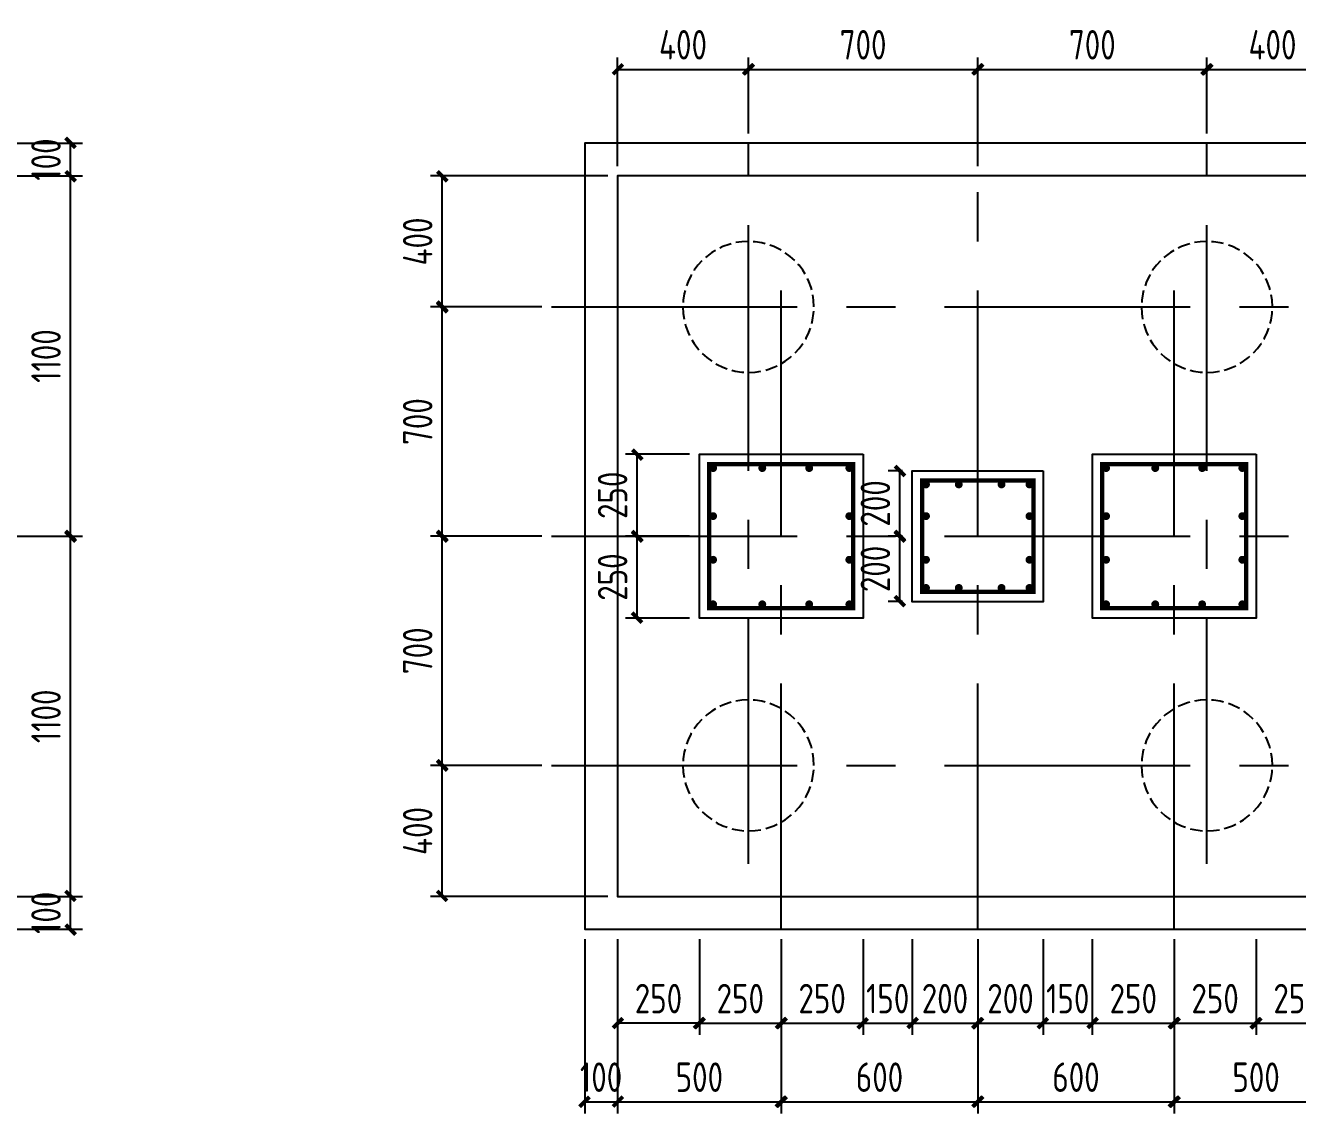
# Model space of a CAD drawing. Header units: millimetres. Extents: x 865490 to 879904, y 39442 to 44891.
# Drawn here: x 868448.4 to 868577.8, y 39617.9 to 39728.6 of the extents above; entities that cross this region are included whole.
import ezdxf

# ---------------------------------------------------------------- set-up
doc = ezdxf.new("R2010")
doc.units = ezdxf.units.MM
doc.header["$LTSCALE"] = 1000
doc.header["$MEASUREMENT"] = 0
for name, pattern in [('CENTER', [2, 1.25, -0.25, 0.25, -0.25]), ('DASH', [0.35, 0.25, -0.1]), ('DOTE', [2.42, 2, -0.2, 0.02, -0.2])]:
    doc.linetypes.add(name, pattern=pattern)
for name, color, linetype in [('1505', 2, 'Continuous'), ('1507', 6, 'Continuous'), ('1525', 1, 'Continuous'), ('DIM', 7, 'Continuous'), ('DOTE', 1, 'DOTE')]:
    doc.layers.add(name, color=color, linetype=linetype)
doc.styles.add('GBHZ', font='gbenor.shx', dxfattribs={"width": 0.9, "bigfont": 'gbcbig.shx'})
doc.dimstyles.new('Y30', dxfattribs={"dimscale": 0, "dimtxt": 3, "dimasz": 0.01, "dimexe": 1.2, "dimexo": 1, "dimgap": 1, "dimtad": 1, "dimdec": 0, "dimlfac": 30, "dimzin": 0, "dimdsep": 46, "dimtxsty": 'GBHZ', "dimblk1": 'DX', "dimblk2": 'DX', "dimsah": 1, "dimcen": 0.09, "dimdle": 1, "dimadec": 0, "dimazin": 0, "dimtfac": 1, "dimtdec": 0, "dimtix": 1, "dimtmove": 2, "dimatfit": 3, "dimldrblk": 'DX', "dimfxl": 0, "dimtolj": 1, "dimtzin": 0, "dimarcsym": 0})

# ---------------------------------------------------------------- blocks, each defined once
blk = doc.blocks.new('DX')
at = {"color": 0, "linetype": 'ByBlock', "const_width": 40}
blk.add_lwpolyline([(-54, -51), (46, 49)], dxfattribs=at)
blk = doc.blocks.new('*D2470')
at = {"layer": 'Defpoints', "color": 0, "transparency": 16777216}
for p in [(868436.21, 39639.96), (868452.95, 39639.96), (868436.21, 39636.62)]:
    blk.add_point(p, dxfattribs=at)
at = {"layer": 'dim', "color": 0, "lineweight": -2, "transparency": 16777216}
for p, q in [((868437.21, 39639.96), (868454.15, 39639.96)), ((868452.95, 39639.97), (868452.95, 39639.98)), ((868452.95, 39636.62), (868452.95, 39639.96)), ((868437.21, 39636.62), (868454.15, 39636.62)), ((868452.95, 39636.61), (868452.95, 39636.6))]:
    blk.add_line(p, q, dxfattribs=at)
at = {"layer": 'dim', "color": 0, "lineweight": -2, "transparency": 16777216, "xscale": 0.01, "yscale": 0.01, "zscale": 0.01}
for p, rotation in [((868452.95, 39639.96), 270), ((868452.95, 39636.62), 90)]:
    blk.add_blockref('DX', p, dxfattribs=dict(at, rotation=rotation))
at = {"layer": 'dim', "color": 0, "transparency": 16777216, "insert": (868450.45, 39638.29), "char_height": 3, "attachment_point": 5, "rotation": 90, "style": 'GBHZ'}
blk.add_mtext('\\A1;100', dxfattribs=at)
blk = doc.blocks.new('*D2471')
at = {"layer": 'Defpoints', "color": 0, "transparency": 16777216}
for p in [(868436.21, 39676.62), (868452.95, 39676.62), (868436.21, 39639.96)]:
    blk.add_point(p, dxfattribs=at)
at = {"layer": 'dim', "color": 0, "lineweight": -2, "transparency": 16777216}
for p, q in [((868437.21, 39676.62), (868454.15, 39676.62)), ((868452.95, 39639.97), (868452.95, 39676.61)), ((868437.21, 39639.96), (868454.15, 39639.96))]:
    blk.add_line(p, q, dxfattribs=at)
at = {"layer": 'dim', "color": 0, "lineweight": -2, "transparency": 16777216, "xscale": 0.01, "yscale": 0.01, "zscale": 0.01}
for p, rotation in [((868452.95, 39676.62), 90), ((868452.95, 39639.96), 270)]:
    blk.add_blockref('DX', p, dxfattribs=dict(at, rotation=rotation))
at = {"layer": 'dim', "color": 0, "transparency": 16777216, "insert": (868450.45, 39658.29), "char_height": 3, "attachment_point": 5, "rotation": 90, "style": 'GBHZ'}
blk.add_mtext('\\A1;1100', dxfattribs=at)
blk = doc.blocks.new('*D2472')
at = {"layer": 'Defpoints', "color": 0, "transparency": 16777216}
for p in [(868436.21, 39713.29), (868452.95, 39713.29), (868436.21, 39676.62)]:
    blk.add_point(p, dxfattribs=at)
at = {"layer": 'dim', "color": 0, "lineweight": -2, "transparency": 16777216}
for p, q in [((868437.21, 39713.29), (868454.15, 39713.29)), ((868452.95, 39676.63), (868452.95, 39713.28)), ((868437.21, 39676.62), (868454.15, 39676.62))]:
    blk.add_line(p, q, dxfattribs=at)
at = {"layer": 'dim', "color": 0, "lineweight": -2, "transparency": 16777216, "xscale": 0.01, "yscale": 0.01, "zscale": 0.01}
for p, rotation in [((868452.95, 39713.29), 90), ((868452.95, 39676.62), 270)]:
    blk.add_blockref('DX', p, dxfattribs=dict(at, rotation=rotation))
at = {"layer": 'dim', "color": 0, "transparency": 16777216, "insert": (868450.45, 39694.96), "char_height": 3, "attachment_point": 5, "rotation": 90, "style": 'GBHZ'}
blk.add_mtext('\\A1;1100', dxfattribs=at)
blk = doc.blocks.new('*D2473')
at = {"layer": 'Defpoints', "color": 0, "transparency": 16777216}
for p in [(868436.21, 39716.62), (868452.95, 39716.62), (868436.21, 39713.29)]:
    blk.add_point(p, dxfattribs=at)
at = {"layer": 'dim', "color": 0, "lineweight": -2, "transparency": 16777216}
for p, q in [((868437.21, 39716.62), (868454.15, 39716.62)), ((868452.95, 39716.63), (868452.95, 39716.64)), ((868452.95, 39713.29), (868452.95, 39716.62)), ((868437.21, 39713.29), (868454.15, 39713.29)), ((868452.95, 39713.28), (868452.95, 39713.27))]:
    blk.add_line(p, q, dxfattribs=at)
at = {"layer": 'dim', "color": 0, "lineweight": -2, "transparency": 16777216, "xscale": 0.01, "yscale": 0.01, "zscale": 0.01}
for p, rotation in [((868452.95, 39716.62), 270), ((868452.95, 39713.29), 90)]:
    blk.add_blockref('DX', p, dxfattribs=dict(at, rotation=rotation))
at = {"layer": 'dim', "color": 0, "transparency": 16777216, "insert": (868450.45, 39714.96), "char_height": 3, "attachment_point": 5, "rotation": 90, "style": 'GBHZ'}
blk.add_mtext('\\A1;100', dxfattribs=at)
blk = doc.blocks.new('*D2506')
at = {"layer": 'Defpoints', "color": 0, "transparency": 16777216}
for p in [(868505.29, 39636.62), (868508.62, 39636.62), (868508.62, 39619.06)]:
    blk.add_point(p, dxfattribs=at)
at = {"layer": 'dim', "color": 0, "lineweight": -2, "transparency": 16777216}
for p, q in [((868505.29, 39635.62), (868505.29, 39617.86)), ((868508.62, 39635.62), (868508.62, 39617.86)), ((868505.28, 39619.06), (868505.27, 39619.06)), ((868505.29, 39619.06), (868508.62, 39619.06)), ((868508.63, 39619.06), (868508.64, 39619.06))]:
    blk.add_line(p, q, dxfattribs=at)
at = {"layer": 'dim', "color": 0, "lineweight": -2, "transparency": 16777216, "xscale": 0.01, "yscale": 0.01, "zscale": 0.01}
blk.add_blockref('DX', (868505.29, 39619.06), dxfattribs=at)
at = {"layer": 'dim', "color": 0, "lineweight": -2, "transparency": 16777216, "xscale": 0.01, "yscale": 0.01, "zscale": 0.01, "rotation": 180}
blk.add_blockref('DX', (868508.62, 39619.06), dxfattribs=at)
at = {"layer": 'dim', "color": 0, "transparency": 16777216, "insert": (868506.95, 39621.56), "char_height": 3, "attachment_point": 5, "style": 'GBHZ'}
blk.add_mtext('\\A1;100', dxfattribs=at)
blk = doc.blocks.new('*D2507')
at = {"layer": 'Defpoints', "color": 0, "transparency": 16777216}
for p in [(868508.62, 39636.62), (868525.29, 39636.62), (868525.29, 39619.06)]:
    blk.add_point(p, dxfattribs=at)
at = {"layer": 'dim', "color": 0, "lineweight": -2, "transparency": 16777216}
for p, q in [((868508.62, 39635.62), (868508.62, 39617.86)), ((868525.29, 39635.62), (868525.29, 39617.86)), ((868508.63, 39619.06), (868525.28, 39619.06))]:
    blk.add_line(p, q, dxfattribs=at)
at = {"layer": 'dim', "color": 0, "lineweight": -2, "transparency": 16777216, "xscale": 0.01, "yscale": 0.01, "zscale": 0.01, "rotation": 180}
blk.add_blockref('DX', (868508.62, 39619.06), dxfattribs=at)
at = {"layer": 'dim', "color": 0, "lineweight": -2, "transparency": 16777216, "xscale": 0.01, "yscale": 0.01, "zscale": 0.01}
blk.add_blockref('DX', (868525.29, 39619.06), dxfattribs=at)
at = {"layer": 'dim', "color": 0, "transparency": 16777216, "insert": (868516.95, 39621.56), "char_height": 3, "attachment_point": 5, "style": 'GBHZ'}
blk.add_mtext('\\A1;500', dxfattribs=at)
blk = doc.blocks.new('*D2508')
at = {"layer": 'Defpoints', "color": 0, "transparency": 16777216}
for p in [(868525.29, 39636.62), (868545.29, 39636.62), (868545.29, 39619.06)]:
    blk.add_point(p, dxfattribs=at)
at = {"layer": 'dim', "color": 0, "lineweight": -2, "transparency": 16777216}
for p, q in [((868525.29, 39635.62), (868525.29, 39617.86)), ((868545.29, 39635.62), (868545.29, 39617.86)), ((868525.3, 39619.06), (868545.28, 39619.06))]:
    blk.add_line(p, q, dxfattribs=at)
at = {"layer": 'dim', "color": 0, "lineweight": -2, "transparency": 16777216, "xscale": 0.01, "yscale": 0.01, "zscale": 0.01, "rotation": 180}
blk.add_blockref('DX', (868525.29, 39619.06), dxfattribs=at)
at = {"layer": 'dim', "color": 0, "lineweight": -2, "transparency": 16777216, "xscale": 0.01, "yscale": 0.01, "zscale": 0.01}
blk.add_blockref('DX', (868545.29, 39619.06), dxfattribs=at)
at = {"layer": 'dim', "color": 0, "transparency": 16777216, "insert": (868535.29, 39621.56), "char_height": 3, "attachment_point": 5, "style": 'GBHZ'}
blk.add_mtext('\\A1;600', dxfattribs=at)
blk = doc.blocks.new('*D2509')
at = {"layer": 'Defpoints', "color": 0, "transparency": 16777216}
for p in [(868545.29, 39636.62), (868565.29, 39636.62), (868565.29, 39619.06)]:
    blk.add_point(p, dxfattribs=at)
at = {"layer": 'dim', "color": 0, "lineweight": -2, "transparency": 16777216}
for p, q in [((868545.29, 39635.62), (868545.29, 39617.86)), ((868565.29, 39635.62), (868565.29, 39617.86)), ((868545.3, 39619.06), (868565.28, 39619.06))]:
    blk.add_line(p, q, dxfattribs=at)
at = {"layer": 'dim', "color": 0, "lineweight": -2, "transparency": 16777216, "xscale": 0.01, "yscale": 0.01, "zscale": 0.01, "rotation": 180}
blk.add_blockref('DX', (868545.29, 39619.06), dxfattribs=at)
at = {"layer": 'dim', "color": 0, "lineweight": -2, "transparency": 16777216, "xscale": 0.01, "yscale": 0.01, "zscale": 0.01}
blk.add_blockref('DX', (868565.29, 39619.06), dxfattribs=at)
at = {"layer": 'dim', "color": 0, "transparency": 16777216, "insert": (868555.29, 39621.56), "char_height": 3, "attachment_point": 5, "style": 'GBHZ'}
blk.add_mtext('\\A1;600', dxfattribs=at)
blk = doc.blocks.new('*D2510')
at = {"layer": 'Defpoints', "color": 0, "transparency": 16777216}
for p in [(868565.29, 39636.62), (868581.95, 39636.62), (868581.95, 39619.06)]:
    blk.add_point(p, dxfattribs=at)
at = {"layer": 'dim', "color": 0, "lineweight": -2, "transparency": 16777216}
for p, q in [((868565.29, 39635.62), (868565.29, 39617.86)), ((868581.95, 39635.62), (868581.95, 39617.86)), ((868565.3, 39619.06), (868581.94, 39619.06))]:
    blk.add_line(p, q, dxfattribs=at)
at = {"layer": 'dim', "color": 0, "lineweight": -2, "transparency": 16777216, "xscale": 0.01, "yscale": 0.01, "zscale": 0.01, "rotation": 180}
blk.add_blockref('DX', (868565.29, 39619.06), dxfattribs=at)
at = {"layer": 'dim', "color": 0, "lineweight": -2, "transparency": 16777216, "xscale": 0.01, "yscale": 0.01, "zscale": 0.01}
blk.add_blockref('DX', (868581.95, 39619.06), dxfattribs=at)
at = {"layer": 'dim', "color": 0, "transparency": 16777216, "insert": (868573.62, 39621.56), "char_height": 3, "attachment_point": 5, "style": 'GBHZ'}
blk.add_mtext('\\A1;500', dxfattribs=at)
blk = doc.blocks.new('*D2512')
at = {"layer": 'Defpoints', "color": 0, "transparency": 16777216}
for p in [(868516.95, 39636.62), (868525.29, 39636.62), (868525.29, 39627.06)]:
    blk.add_point(p, dxfattribs=at)
at = {"layer": 'dim', "color": 0, "lineweight": -2, "transparency": 16777216}
for p, q in [((868516.95, 39635.62), (868516.95, 39625.86)), ((868525.29, 39635.62), (868525.29, 39625.86)), ((868516.96, 39627.06), (868525.28, 39627.06))]:
    blk.add_line(p, q, dxfattribs=at)
at = {"layer": 'dim', "color": 0, "lineweight": -2, "transparency": 16777216, "xscale": 0.01, "yscale": 0.01, "zscale": 0.01, "rotation": 180}
blk.add_blockref('DX', (868516.95, 39627.06), dxfattribs=at)
at = {"layer": 'dim', "color": 0, "lineweight": -2, "transparency": 16777216, "xscale": 0.01, "yscale": 0.01, "zscale": 0.01}
blk.add_blockref('DX', (868525.29, 39627.06), dxfattribs=at)
at = {"layer": 'dim', "color": 0, "transparency": 16777216, "insert": (868521.12, 39629.56), "char_height": 3, "attachment_point": 5, "style": 'GBHZ'}
blk.add_mtext('\\A1;250', dxfattribs=at)
blk = doc.blocks.new('*D2513')
at = {"layer": 'Defpoints', "color": 0, "transparency": 16777216}
for p in [(868525.29, 39636.62), (868533.62, 39636.62), (868533.62, 39627.06)]:
    blk.add_point(p, dxfattribs=at)
at = {"layer": 'dim', "color": 0, "lineweight": -2, "transparency": 16777216}
for p, q in [((868525.29, 39635.62), (868525.29, 39625.86)), ((868533.62, 39635.62), (868533.62, 39625.86)), ((868525.3, 39627.06), (868533.61, 39627.06))]:
    blk.add_line(p, q, dxfattribs=at)
at = {"layer": 'dim', "color": 0, "lineweight": -2, "transparency": 16777216, "xscale": 0.01, "yscale": 0.01, "zscale": 0.01, "rotation": 180}
blk.add_blockref('DX', (868525.29, 39627.06), dxfattribs=at)
at = {"layer": 'dim', "color": 0, "lineweight": -2, "transparency": 16777216, "xscale": 0.01, "yscale": 0.01, "zscale": 0.01}
blk.add_blockref('DX', (868533.62, 39627.06), dxfattribs=at)
at = {"layer": 'dim', "color": 0, "transparency": 16777216, "insert": (868529.45, 39629.56), "char_height": 3, "attachment_point": 5, "style": 'GBHZ'}
blk.add_mtext('\\A1;250', dxfattribs=at)
blk = doc.blocks.new('*D2514')
at = {"layer": 'Defpoints', "color": 0, "transparency": 16777216}
for p in [(868533.62, 39636.62), (868538.62, 39636.62), (868538.62, 39627.06)]:
    blk.add_point(p, dxfattribs=at)
at = {"layer": 'dim', "color": 0, "lineweight": -2, "transparency": 16777216}
for p, q in [((868533.62, 39635.62), (868533.62, 39625.86)), ((868538.62, 39635.62), (868538.62, 39625.86)), ((868533.61, 39627.06), (868533.6, 39627.06)), ((868533.62, 39627.06), (868538.62, 39627.06)), ((868538.63, 39627.06), (868538.64, 39627.06))]:
    blk.add_line(p, q, dxfattribs=at)
at = {"layer": 'dim', "color": 0, "lineweight": -2, "transparency": 16777216, "xscale": 0.01, "yscale": 0.01, "zscale": 0.01}
blk.add_blockref('DX', (868533.62, 39627.06), dxfattribs=at)
at = {"layer": 'dim', "color": 0, "lineweight": -2, "transparency": 16777216, "xscale": 0.01, "yscale": 0.01, "zscale": 0.01, "rotation": 180}
blk.add_blockref('DX', (868538.62, 39627.06), dxfattribs=at)
at = {"layer": 'dim', "color": 0, "transparency": 16777216, "insert": (868536.12, 39629.56), "char_height": 3, "attachment_point": 5, "style": 'GBHZ'}
blk.add_mtext('\\A1;150', dxfattribs=at)
blk = doc.blocks.new('*D2515')
at = {"layer": 'Defpoints', "color": 0, "transparency": 16777216}
for p in [(868538.62, 39636.62), (868545.29, 39636.62), (868545.29, 39627.06)]:
    blk.add_point(p, dxfattribs=at)
at = {"layer": 'dim', "color": 0, "lineweight": -2, "transparency": 16777216}
for p, q in [((868538.62, 39635.62), (868538.62, 39625.86)), ((868545.29, 39635.62), (868545.29, 39625.86)), ((868538.63, 39627.06), (868545.28, 39627.06))]:
    blk.add_line(p, q, dxfattribs=at)
at = {"layer": 'dim', "color": 0, "lineweight": -2, "transparency": 16777216, "xscale": 0.01, "yscale": 0.01, "zscale": 0.01, "rotation": 180}
blk.add_blockref('DX', (868538.62, 39627.06), dxfattribs=at)
at = {"layer": 'dim', "color": 0, "lineweight": -2, "transparency": 16777216, "xscale": 0.01, "yscale": 0.01, "zscale": 0.01}
blk.add_blockref('DX', (868545.29, 39627.06), dxfattribs=at)
at = {"layer": 'dim', "color": 0, "transparency": 16777216, "insert": (868541.95, 39629.56), "char_height": 3, "attachment_point": 5, "style": 'GBHZ'}
blk.add_mtext('\\A1;200', dxfattribs=at)
blk = doc.blocks.new('*D2516')
at = {"layer": 'Defpoints', "color": 0, "transparency": 16777216}
for p in [(868545.29, 39636.62), (868551.95, 39636.62), (868551.95, 39627.06)]:
    blk.add_point(p, dxfattribs=at)
at = {"layer": 'dim', "color": 0, "lineweight": -2, "transparency": 16777216}
for p, q in [((868545.29, 39635.62), (868545.29, 39625.86)), ((868551.95, 39635.62), (868551.95, 39625.86)), ((868545.3, 39627.06), (868551.94, 39627.06))]:
    blk.add_line(p, q, dxfattribs=at)
at = {"layer": 'dim', "color": 0, "lineweight": -2, "transparency": 16777216, "xscale": 0.01, "yscale": 0.01, "zscale": 0.01, "rotation": 180}
blk.add_blockref('DX', (868545.29, 39627.06), dxfattribs=at)
at = {"layer": 'dim', "color": 0, "lineweight": -2, "transparency": 16777216, "xscale": 0.01, "yscale": 0.01, "zscale": 0.01}
blk.add_blockref('DX', (868551.95, 39627.06), dxfattribs=at)
at = {"layer": 'dim', "color": 0, "transparency": 16777216, "insert": (868548.62, 39629.56), "char_height": 3, "attachment_point": 5, "style": 'GBHZ'}
blk.add_mtext('\\A1;200', dxfattribs=at)
blk = doc.blocks.new('*D2517')
at = {"layer": 'Defpoints', "color": 0, "transparency": 16777216}
for p in [(868551.95, 39636.62), (868556.95, 39636.62), (868556.95, 39627.06)]:
    blk.add_point(p, dxfattribs=at)
at = {"layer": 'dim', "color": 0, "lineweight": -2, "transparency": 16777216}
for p, q in [((868551.95, 39635.62), (868551.95, 39625.86)), ((868556.95, 39635.62), (868556.95, 39625.86)), ((868551.94, 39627.06), (868551.93, 39627.06)), ((868551.95, 39627.06), (868556.95, 39627.06)), ((868556.96, 39627.06), (868556.97, 39627.06))]:
    blk.add_line(p, q, dxfattribs=at)
at = {"layer": 'dim', "color": 0, "lineweight": -2, "transparency": 16777216, "xscale": 0.01, "yscale": 0.01, "zscale": 0.01}
blk.add_blockref('DX', (868551.95, 39627.06), dxfattribs=at)
at = {"layer": 'dim', "color": 0, "lineweight": -2, "transparency": 16777216, "xscale": 0.01, "yscale": 0.01, "zscale": 0.01, "rotation": 180}
blk.add_blockref('DX', (868556.95, 39627.06), dxfattribs=at)
at = {"layer": 'dim', "color": 0, "transparency": 16777216, "insert": (868554.45, 39629.56), "char_height": 3, "attachment_point": 5, "style": 'GBHZ'}
blk.add_mtext('\\A1;150', dxfattribs=at)
blk = doc.blocks.new('*D2518')
at = {"layer": 'Defpoints', "color": 0, "transparency": 16777216}
for p in [(868556.95, 39636.62), (868565.29, 39636.62), (868565.29, 39627.06)]:
    blk.add_point(p, dxfattribs=at)
at = {"layer": 'dim', "color": 0, "lineweight": -2, "transparency": 16777216}
for p, q in [((868556.95, 39635.62), (868556.95, 39625.86)), ((868565.29, 39635.62), (868565.29, 39625.86)), ((868556.96, 39627.06), (868565.28, 39627.06))]:
    blk.add_line(p, q, dxfattribs=at)
at = {"layer": 'dim', "color": 0, "lineweight": -2, "transparency": 16777216, "xscale": 0.01, "yscale": 0.01, "zscale": 0.01, "rotation": 180}
blk.add_blockref('DX', (868556.95, 39627.06), dxfattribs=at)
at = {"layer": 'dim', "color": 0, "lineweight": -2, "transparency": 16777216, "xscale": 0.01, "yscale": 0.01, "zscale": 0.01}
blk.add_blockref('DX', (868565.29, 39627.06), dxfattribs=at)
at = {"layer": 'dim', "color": 0, "transparency": 16777216, "insert": (868561.12, 39629.56), "char_height": 3, "attachment_point": 5, "style": 'GBHZ'}
blk.add_mtext('\\A1;250', dxfattribs=at)
blk = doc.blocks.new('*D2519')
at = {"layer": 'Defpoints', "color": 0, "transparency": 16777216}
for p in [(868565.29, 39636.62), (868573.62, 39636.62), (868573.62, 39627.06)]:
    blk.add_point(p, dxfattribs=at)
at = {"layer": 'dim', "color": 0, "lineweight": -2, "transparency": 16777216}
for p, q in [((868565.29, 39635.62), (868565.29, 39625.86)), ((868573.62, 39635.62), (868573.62, 39625.86)), ((868565.3, 39627.06), (868573.61, 39627.06))]:
    blk.add_line(p, q, dxfattribs=at)
at = {"layer": 'dim', "color": 0, "lineweight": -2, "transparency": 16777216, "xscale": 0.01, "yscale": 0.01, "zscale": 0.01, "rotation": 180}
blk.add_blockref('DX', (868565.29, 39627.06), dxfattribs=at)
at = {"layer": 'dim', "color": 0, "lineweight": -2, "transparency": 16777216, "xscale": 0.01, "yscale": 0.01, "zscale": 0.01}
blk.add_blockref('DX', (868573.62, 39627.06), dxfattribs=at)
at = {"layer": 'dim', "color": 0, "transparency": 16777216, "insert": (868569.45, 39629.56), "char_height": 3, "attachment_point": 5, "style": 'GBHZ'}
blk.add_mtext('\\A1;250', dxfattribs=at)
blk = doc.blocks.new('*D2520')
at = {"layer": 'Defpoints', "color": 0, "transparency": 16777216}
for p in [(868573.62, 39636.62), (868581.95, 39636.62), (868581.95, 39627.06)]:
    blk.add_point(p, dxfattribs=at)
at = {"layer": 'dim', "color": 0, "lineweight": -2, "transparency": 16777216}
for p, q in [((868573.62, 39635.62), (868573.62, 39625.86)), ((868581.95, 39635.62), (868581.95, 39625.86)), ((868573.63, 39627.06), (868581.94, 39627.06))]:
    blk.add_line(p, q, dxfattribs=at)
at = {"layer": 'dim', "color": 0, "lineweight": -2, "transparency": 16777216, "xscale": 0.01, "yscale": 0.01, "zscale": 0.01, "rotation": 180}
blk.add_blockref('DX', (868573.62, 39627.06), dxfattribs=at)
at = {"layer": 'dim', "color": 0, "lineweight": -2, "transparency": 16777216, "xscale": 0.01, "yscale": 0.01, "zscale": 0.01}
blk.add_blockref('DX', (868581.95, 39627.06), dxfattribs=at)
at = {"layer": 'dim', "color": 0, "transparency": 16777216, "insert": (868577.79, 39629.56), "char_height": 3, "attachment_point": 5, "style": 'GBHZ'}
blk.add_mtext('\\A1;250', dxfattribs=at)
blk = doc.blocks.new('*D2521')
at = {"layer": 'Defpoints', "color": 0, "transparency": 16777216}
for p in [(868508.62, 39636.62), (868516.95, 39636.62), (868508.62, 39627.06)]:
    blk.add_point(p, dxfattribs=at)
at = {"layer": 'dim', "color": 0, "lineweight": -2, "transparency": 16777216}
for p, q in [((868508.62, 39635.62), (868508.62, 39625.86)), ((868516.95, 39635.62), (868516.95, 39625.86)), ((868516.94, 39627.06), (868508.63, 39627.06))]:
    blk.add_line(p, q, dxfattribs=at)
at = {"layer": 'dim', "color": 0, "lineweight": -2, "transparency": 16777216, "xscale": 0.01, "yscale": 0.01, "zscale": 0.01, "rotation": 180}
blk.add_blockref('DX', (868508.62, 39627.06), dxfattribs=at)
at = {"layer": 'dim', "color": 0, "lineweight": -2, "transparency": 16777216, "xscale": 0.01, "yscale": 0.01, "zscale": 0.01}
blk.add_blockref('DX', (868516.95, 39627.06), dxfattribs=at)
at = {"layer": 'dim', "color": 0, "transparency": 16777216, "insert": (868512.79, 39629.56), "char_height": 3, "attachment_point": 5, "style": 'GBHZ'}
blk.add_mtext('\\A1;250', dxfattribs=at)
blk = doc.blocks.new('*D2526')
at = {"layer": 'Defpoints', "color": 0, "transparency": 16777216}
for p in [(868510.62, 39676.62), (868516.95, 39676.62), (868516.95, 39668.29)]:
    blk.add_point(p, dxfattribs=at)
at = {"layer": 'dim', "color": 0, "lineweight": -2, "transparency": 16777216}
for p, q in [((868515.95, 39676.62), (868509.42, 39676.62)), ((868510.62, 39668.3), (868510.62, 39676.61)), ((868515.95, 39668.29), (868509.42, 39668.29))]:
    blk.add_line(p, q, dxfattribs=at)
at = {"layer": 'dim', "color": 0, "lineweight": -2, "transparency": 16777216, "xscale": 0.01, "yscale": 0.01, "zscale": 0.01}
for p, rotation in [((868510.62, 39676.62), 90), ((868510.62, 39668.29), 270)]:
    blk.add_blockref('DX', p, dxfattribs=dict(at, rotation=rotation))
at = {"layer": 'dim', "color": 0, "transparency": 16777216, "insert": (868508.12, 39672.46), "char_height": 3, "attachment_point": 5, "rotation": 90, "style": 'GBHZ'}
blk.add_mtext('\\A1;250', dxfattribs=at)
blk = doc.blocks.new('*D2527')
at = {"layer": 'Defpoints', "color": 0, "transparency": 16777216}
for p in [(868510.62, 39684.96), (868516.95, 39684.96), (868516.95, 39676.62)]:
    blk.add_point(p, dxfattribs=at)
at = {"layer": 'dim', "color": 0, "lineweight": -2, "transparency": 16777216}
for p, q in [((868515.95, 39684.96), (868509.42, 39684.96)), ((868510.62, 39676.63), (868510.62, 39684.95)), ((868515.95, 39676.62), (868509.42, 39676.62))]:
    blk.add_line(p, q, dxfattribs=at)
at = {"layer": 'dim', "color": 0, "lineweight": -2, "transparency": 16777216, "xscale": 0.01, "yscale": 0.01, "zscale": 0.01}
for p, rotation in [((868510.62, 39684.96), 90), ((868510.62, 39676.62), 270)]:
    blk.add_blockref('DX', p, dxfattribs=dict(at, rotation=rotation))
at = {"layer": 'dim', "color": 0, "transparency": 16777216, "insert": (868508.12, 39680.79), "char_height": 3, "attachment_point": 5, "rotation": 90, "style": 'GBHZ'}
blk.add_mtext('\\A1;250', dxfattribs=at)
blk = doc.blocks.new('*D2532')
at = {"layer": 'Defpoints', "color": 0, "transparency": 16777216}
for p in [(868537.37, 39676.62), (868538.62, 39676.62), (868538.62, 39669.96)]:
    blk.add_point(p, dxfattribs=at)
at = {"layer": 'dim', "color": 0, "lineweight": -2, "transparency": 16777216}
for p, q in [((868537.62, 39676.62), (868536.17, 39676.62)), ((868537.37, 39669.97), (868537.37, 39676.61)), ((868537.62, 39669.96), (868536.17, 39669.96))]:
    blk.add_line(p, q, dxfattribs=at)
at = {"layer": 'dim', "color": 0, "lineweight": -2, "transparency": 16777216, "xscale": 0.01, "yscale": 0.01, "zscale": 0.01}
for p, rotation in [((868537.37, 39676.62), 90), ((868537.37, 39669.96), 270)]:
    blk.add_blockref('DX', p, dxfattribs=dict(at, rotation=rotation))
at = {"layer": 'dim', "color": 0, "transparency": 16777216, "insert": (868534.87, 39673.29), "char_height": 3, "attachment_point": 5, "rotation": 90, "style": 'GBHZ'}
blk.add_mtext('\\A1;200', dxfattribs=at)
blk = doc.blocks.new('*D2533')
at = {"layer": 'Defpoints', "color": 0, "transparency": 16777216}
for p in [(868537.37, 39683.29), (868538.62, 39683.29), (868538.62, 39676.62)]:
    blk.add_point(p, dxfattribs=at)
at = {"layer": 'dim', "color": 0, "lineweight": -2, "transparency": 16777216}
for p, q in [((868537.62, 39683.29), (868536.17, 39683.29)), ((868537.37, 39676.63), (868537.37, 39683.28)), ((868537.62, 39676.62), (868536.17, 39676.62))]:
    blk.add_line(p, q, dxfattribs=at)
at = {"layer": 'dim', "color": 0, "lineweight": -2, "transparency": 16777216, "xscale": 0.01, "yscale": 0.01, "zscale": 0.01}
for p, rotation in [((868537.37, 39683.29), 90), ((868537.37, 39676.62), 270)]:
    blk.add_blockref('DX', p, dxfattribs=dict(at, rotation=rotation))
at = {"layer": 'dim', "color": 0, "transparency": 16777216, "insert": (868534.87, 39679.96), "char_height": 3, "attachment_point": 5, "rotation": 90, "style": 'GBHZ'}
blk.add_mtext('\\A1;200', dxfattribs=at)
blk = doc.blocks.new('*D2501')
at = {"layer": 'Defpoints', "color": 0, "transparency": 16777216}
for p in [(868490.78, 39653.29), (868501.91, 39653.29), (868508.62, 39639.96)]:
    blk.add_point(p, dxfattribs=at)
at = {"layer": 'dim', "color": 0, "lineweight": -2, "transparency": 16777216}
for p, q in [((868500.91, 39653.29), (868489.58, 39653.29)), ((868490.78, 39639.97), (868490.78, 39653.28)), ((868507.62, 39639.96), (868489.58, 39639.96))]:
    blk.add_line(p, q, dxfattribs=at)
at = {"layer": 'dim', "color": 0, "lineweight": -2, "transparency": 16777216, "xscale": 0.01, "yscale": 0.01, "zscale": 0.01}
for p, rotation in [((868490.78, 39653.29), 90), ((868490.78, 39639.96), 270)]:
    blk.add_blockref('DX', p, dxfattribs=dict(at, rotation=rotation))
at = {"layer": 'dim', "color": 0, "transparency": 16777216, "insert": (868488.28, 39646.62), "char_height": 3, "attachment_point": 5, "rotation": 90, "style": 'GBHZ'}
blk.add_mtext('\\A1;400', dxfattribs=at)
blk = doc.blocks.new('*D2502')
at = {"layer": 'Defpoints', "color": 0, "transparency": 16777216}
for p in [(868490.78, 39676.62), (868501.91, 39676.62), (868501.91, 39653.29)]:
    blk.add_point(p, dxfattribs=at)
at = {"layer": 'dim', "color": 0, "lineweight": -2, "transparency": 16777216}
for p, q in [((868500.91, 39676.62), (868489.58, 39676.62)), ((868490.78, 39653.3), (868490.78, 39676.61)), ((868500.91, 39653.29), (868489.58, 39653.29))]:
    blk.add_line(p, q, dxfattribs=at)
at = {"layer": 'dim', "color": 0, "lineweight": -2, "transparency": 16777216, "xscale": 0.01, "yscale": 0.01, "zscale": 0.01}
for p, rotation in [((868490.78, 39676.62), 90), ((868490.78, 39653.29), 270)]:
    blk.add_blockref('DX', p, dxfattribs=dict(at, rotation=rotation))
at = {"layer": 'dim', "color": 0, "transparency": 16777216, "insert": (868488.28, 39664.96), "char_height": 3, "attachment_point": 5, "rotation": 90, "style": 'GBHZ'}
blk.add_mtext('\\A1;700', dxfattribs=at)
blk = doc.blocks.new('*D2503')
at = {"layer": 'Defpoints', "color": 0, "transparency": 16777216}
for p in [(868490.78, 39699.96), (868501.91, 39699.96), (868501.91, 39676.62)]:
    blk.add_point(p, dxfattribs=at)
at = {"layer": 'dim', "color": 0, "lineweight": -2, "transparency": 16777216}
for p, q in [((868500.91, 39699.96), (868489.58, 39699.96)), ((868490.78, 39676.63), (868490.78, 39699.95)), ((868500.91, 39676.62), (868489.58, 39676.62))]:
    blk.add_line(p, q, dxfattribs=at)
at = {"layer": 'dim', "color": 0, "lineweight": -2, "transparency": 16777216, "xscale": 0.01, "yscale": 0.01, "zscale": 0.01}
for p, rotation in [((868490.78, 39699.96), 90), ((868490.78, 39676.62), 270)]:
    blk.add_blockref('DX', p, dxfattribs=dict(at, rotation=rotation))
at = {"layer": 'dim', "color": 0, "transparency": 16777216, "insert": (868488.28, 39688.29), "char_height": 3, "attachment_point": 5, "rotation": 90, "style": 'GBHZ'}
blk.add_mtext('\\A1;700', dxfattribs=at)
blk = doc.blocks.new('*D2504')
at = {"layer": 'Defpoints', "color": 0, "transparency": 16777216}
for p in [(868490.78, 39713.29), (868508.62, 39713.29), (868501.91, 39699.96)]:
    blk.add_point(p, dxfattribs=at)
at = {"layer": 'dim', "color": 0, "lineweight": -2, "transparency": 16777216}
for p, q in [((868507.62, 39713.29), (868489.58, 39713.29)), ((868490.78, 39699.97), (868490.78, 39713.28)), ((868500.91, 39699.96), (868489.58, 39699.96))]:
    blk.add_line(p, q, dxfattribs=at)
at = {"layer": 'dim', "color": 0, "lineweight": -2, "transparency": 16777216, "xscale": 0.01, "yscale": 0.01, "zscale": 0.01}
for p, rotation in [((868490.78, 39713.29), 90), ((868490.78, 39699.96), 270)]:
    blk.add_blockref('DX', p, dxfattribs=dict(at, rotation=rotation))
at = {"layer": 'dim', "color": 0, "transparency": 16777216, "insert": (868488.28, 39706.62), "char_height": 3, "attachment_point": 5, "rotation": 90, "style": 'GBHZ'}
blk.add_mtext('\\A1;400', dxfattribs=at)
blk = doc.blocks.new('*D2497')
at = {"layer": 'Defpoints', "color": 0, "transparency": 16777216}
for p in [(868521.95, 39724.14), (868521.95, 39716.62), (868508.62, 39713.29)]:
    blk.add_point(p, dxfattribs=at)
at = {"layer": 'dim', "color": 0, "lineweight": -2, "transparency": 16777216}
for p, q in [((868508.62, 39714.29), (868508.62, 39725.34)), ((868508.63, 39724.14), (868521.94, 39724.14)), ((868521.95, 39717.62), (868521.95, 39725.34))]:
    blk.add_line(p, q, dxfattribs=at)
at = {"layer": 'dim', "color": 0, "lineweight": -2, "transparency": 16777216, "xscale": 0.01, "yscale": 0.01, "zscale": 0.01, "rotation": 180}
blk.add_blockref('DX', (868508.62, 39724.14), dxfattribs=at)
at = {"layer": 'dim', "color": 0, "lineweight": -2, "transparency": 16777216, "xscale": 0.01, "yscale": 0.01, "zscale": 0.01}
blk.add_blockref('DX', (868521.95, 39724.14), dxfattribs=at)
at = {"layer": 'dim', "color": 0, "transparency": 16777216, "insert": (868515.29, 39726.64), "char_height": 3, "attachment_point": 5, "style": 'GBHZ'}
blk.add_mtext('\\A1;400', dxfattribs=at)
blk = doc.blocks.new('*D2498')
at = {"layer": 'Defpoints', "color": 0, "transparency": 16777216}
for p in [(868545.29, 39724.14), (868521.95, 39716.62), (868545.29, 39713.29)]:
    blk.add_point(p, dxfattribs=at)
at = {"layer": 'dim', "color": 0, "lineweight": -2, "transparency": 16777216}
for p, q in [((868521.95, 39717.62), (868521.95, 39725.34)), ((868521.96, 39724.14), (868545.28, 39724.14)), ((868545.29, 39714.29), (868545.29, 39725.34))]:
    blk.add_line(p, q, dxfattribs=at)
at = {"layer": 'dim', "color": 0, "lineweight": -2, "transparency": 16777216, "xscale": 0.01, "yscale": 0.01, "zscale": 0.01, "rotation": 180}
blk.add_blockref('DX', (868521.95, 39724.14), dxfattribs=at)
at = {"layer": 'dim', "color": 0, "lineweight": -2, "transparency": 16777216, "xscale": 0.01, "yscale": 0.01, "zscale": 0.01}
blk.add_blockref('DX', (868545.29, 39724.14), dxfattribs=at)
at = {"layer": 'dim', "color": 0, "transparency": 16777216, "insert": (868533.62, 39726.64), "char_height": 3, "attachment_point": 5, "style": 'GBHZ'}
blk.add_mtext('\\A1;700', dxfattribs=at)
blk = doc.blocks.new('*D2499')
at = {"layer": 'Defpoints', "color": 0, "transparency": 16777216}
for p in [(868568.62, 39724.14), (868568.62, 39716.62), (868545.29, 39713.29)]:
    blk.add_point(p, dxfattribs=at)
at = {"layer": 'dim', "color": 0, "lineweight": -2, "transparency": 16777216}
for p, q in [((868545.29, 39714.29), (868545.29, 39725.34)), ((868545.3, 39724.14), (868568.61, 39724.14)), ((868568.62, 39717.62), (868568.62, 39725.34))]:
    blk.add_line(p, q, dxfattribs=at)
at = {"layer": 'dim', "color": 0, "lineweight": -2, "transparency": 16777216, "xscale": 0.01, "yscale": 0.01, "zscale": 0.01, "rotation": 180}
blk.add_blockref('DX', (868545.29, 39724.14), dxfattribs=at)
at = {"layer": 'dim', "color": 0, "lineweight": -2, "transparency": 16777216, "xscale": 0.01, "yscale": 0.01, "zscale": 0.01}
blk.add_blockref('DX', (868568.62, 39724.14), dxfattribs=at)
at = {"layer": 'dim', "color": 0, "transparency": 16777216, "insert": (868556.95, 39726.64), "char_height": 3, "attachment_point": 5, "style": 'GBHZ'}
blk.add_mtext('\\A1;700', dxfattribs=at)
blk = doc.blocks.new('*D2500')
at = {"layer": 'Defpoints', "color": 0, "transparency": 16777216}
for p in [(868581.95, 39724.14), (868568.62, 39716.62), (868581.95, 39713.29)]:
    blk.add_point(p, dxfattribs=at)
at = {"layer": 'dim', "color": 0, "lineweight": -2, "transparency": 16777216}
for p, q in [((868568.62, 39717.62), (868568.62, 39725.34)), ((868568.63, 39724.14), (868581.94, 39724.14)), ((868581.95, 39714.29), (868581.95, 39725.34))]:
    blk.add_line(p, q, dxfattribs=at)
at = {"layer": 'dim', "color": 0, "lineweight": -2, "transparency": 16777216, "xscale": 0.01, "yscale": 0.01, "zscale": 0.01, "rotation": 180}
blk.add_blockref('DX', (868568.62, 39724.14), dxfattribs=at)
at = {"layer": 'dim', "color": 0, "lineweight": -2, "transparency": 16777216, "xscale": 0.01, "yscale": 0.01, "zscale": 0.01}
blk.add_blockref('DX', (868581.95, 39724.14), dxfattribs=at)
at = {"layer": 'dim', "color": 0, "transparency": 16777216, "insert": (868575.29, 39726.64), "char_height": 3, "attachment_point": 5, "style": 'GBHZ'}
blk.add_mtext('\\A1;400', dxfattribs=at)

msp = doc.modelspace()

# ---------------------------------------------------------------- linework, layer by layer
at = {"layer": '1505'}
for points in [[(868585.286, 39716.624), (868505.286, 39716.624), (868505.286, 39636.624), (868585.286, 39636.624)], [(868581.952, 39713.291), (868508.619, 39713.291), (868508.619, 39639.958), (868581.952, 39639.958)], [(868533.619, 39684.958), (868533.619, 39668.291), (868516.952, 39668.291), (868516.952, 39684.958)], [(868573.619, 39684.958), (868573.619, 39668.291), (868556.952, 39668.291), (868556.952, 39684.958)], [(868551.952, 39683.291), (868551.952, 39669.958), (868538.619, 39669.958), (868538.619, 39683.291)]]:
    msp.add_lwpolyline(points, close=True, dxfattribs=at)
at = {"layer": '1507', "linetype": 'DASH', "ltscale": 0.005}
for points in [[(868528.619, 39699.958, 1), (868515.286, 39699.958, 1)], [(868561.952, 39699.958, -1), (868575.286, 39699.958, -1)], [(868528.619, 39653.291, -1), (868515.286, 39653.291, -1)], [(868561.952, 39653.291, 1), (868575.286, 39653.291, 1)]]:
    msp.add_lwpolyline(points, format="xyb", close=True, dxfattribs=at)
at = {"layer": '1525', "const_width": 0.45}
for points in [[(868517.952, 39669.291), (868517.952, 39683.958), (868532.619, 39683.958), (868532.619, 39669.291), (868517.952, 39669.291)], [(868557.952, 39669.291), (868557.952, 39683.958), (868572.619, 39683.958), (868572.619, 39669.291), (868557.952, 39669.291)], [(868539.619, 39670.958), (868539.619, 39682.291), (868550.952, 39682.291), (868550.952, 39670.958), (868539.619, 39670.958)]]:
    msp.add_lwpolyline(points, dxfattribs=at)
at = {"layer": '1525', "const_width": 0.4}
for points in [[(868518.352, 39683.358, -1), (868518.352, 39683.758, -1), (868518.352, 39683.358, -1)], [(868523.356, 39683.358, 1), (868523.356, 39683.758, 1), (868523.356, 39683.358, 1)], [(868528.133, 39683.358, -1), (868528.133, 39683.758, -1), (868528.133, 39683.358, -1)], [(868532.219, 39683.358, -1), (868532.219, 39683.758, -1), (868532.219, 39683.358, -1)], [(868558.352, 39683.358, -1), (868558.352, 39683.758, -1), (868558.352, 39683.358, -1)], [(868563.356, 39683.358, 1), (868563.356, 39683.758, 1), (868563.356, 39683.358, 1)], [(868568.133, 39683.358, -1), (868568.133, 39683.758, -1), (868568.133, 39683.358, -1)], [(868572.219, 39683.358, -1), (868572.219, 39683.758, -1), (868572.219, 39683.358, -1)], [(868540.019, 39681.691, -1), (868540.019, 39682.091, -1), (868540.019, 39681.691, -1)], [(868543.356, 39681.691, 1), (868543.356, 39682.091, 1), (868543.356, 39681.691, 1)], [(868547.708, 39681.691, -1), (868547.708, 39682.091, -1), (868547.708, 39681.691, -1)], [(868550.552, 39681.691, -1), (868550.552, 39682.091, -1), (868550.552, 39681.691, -1)], [(868518.352, 39678.467, -1), (868518.352, 39678.867, -1), (868518.352, 39678.467, -1)], [(868532.219, 39678.467, -1), (868532.219, 39678.867, -1), (868532.219, 39678.467, -1)], [(868540.019, 39678.467, -1), (868540.019, 39678.867, -1), (868540.019, 39678.467, -1)], [(868550.552, 39678.467, -1), (868550.552, 39678.867, -1), (868550.552, 39678.467, -1)], [(868558.352, 39678.467, -1), (868558.352, 39678.867, -1), (868558.352, 39678.467, -1)], [(868572.219, 39678.467, -1), (868572.219, 39678.867, -1), (868572.219, 39678.467, -1)], [(868518.352, 39674.025, -1), (868518.352, 39674.425, -1), (868518.352, 39674.025, -1)], [(868532.219, 39674.025, -1), (868532.219, 39674.425, -1), (868532.219, 39674.025, -1)], [(868540.019, 39674.025, -1), (868540.019, 39674.425, -1), (868540.019, 39674.025, -1)], [(868550.552, 39674.025, -1), (868550.552, 39674.425, -1), (868550.552, 39674.025, -1)], [(868558.352, 39674.025, -1), (868558.352, 39674.425, -1), (868558.352, 39674.025, -1)], [(868572.219, 39674.025, -1), (868572.219, 39674.425, -1), (868572.219, 39674.025, -1)], [(868540.019, 39671.158, -1), (868540.019, 39671.558, -1), (868540.019, 39671.158, -1)], [(868543.356, 39671.158, 1), (868543.356, 39671.558, 1), (868543.356, 39671.158, 1)], [(868547.708, 39671.158, -1), (868547.708, 39671.558, -1), (868547.708, 39671.158, -1)], [(868550.552, 39671.158, -1), (868550.552, 39671.558, -1), (868550.552, 39671.158, -1)], [(868518.352, 39669.491, -1), (868518.352, 39669.891, -1), (868518.352, 39669.491, -1)], [(868523.356, 39669.491, 1), (868523.356, 39669.891, 1), (868523.356, 39669.491, 1)], [(868528.133, 39669.491, -1), (868528.133, 39669.891, -1), (868528.133, 39669.491, -1)], [(868532.219, 39669.491, -1), (868532.219, 39669.891, -1), (868532.219, 39669.491, -1)], [(868558.352, 39669.491, -1), (868558.352, 39669.891, -1), (868558.352, 39669.491, -1)], [(868563.356, 39669.491, 1), (868563.356, 39669.891, 1), (868563.356, 39669.491, 1)], [(868568.133, 39669.491, -1), (868568.133, 39669.891, -1), (868568.133, 39669.491, -1)], [(868572.219, 39669.491, -1), (868572.219, 39669.891, -1), (868572.219, 39669.491, -1)]]:
    msp.add_lwpolyline(points, format="xyb", dxfattribs=at)
at = {"layer": 'DOTE', "linetype": 'CENTER', "ltscale": 0.02}
for p, q in [((868521.952, 39643.291), (868521.952, 39716.624)), ((868568.619, 39643.291), (868568.619, 39716.624)), ((868545.286, 39636.624), (868545.286, 39713.291)), ((868525.286, 39636.624), (868525.286, 39706.624)), ((868565.286, 39636.624), (868565.286, 39706.624)), ((868501.914, 39699.958), (868577.293, 39699.958)), ((868501.914, 39676.624), (868594.215, 39676.624)), ((868501.914, 39653.291), (868577.83, 39653.291))]:
    msp.add_line(p, q, dxfattribs=at)

# ---------------------------------------------------------------- dimensions: what is measured, and where the dimension line sits
at = {"layer": 'dim'}
for base, p1, p2, picture, middle in [((868521.952, 39724.141), (868508.619, 39713.291), (868521.952, 39716.624), '*D2497', (868515.286, 39726.641)), ((868545.286, 39724.141), (868521.952, 39716.624), (868545.286, 39713.291), '*D2498', (868533.619, 39726.641)), ((868568.619, 39724.141), (868545.286, 39713.291), (868568.619, 39716.624), '*D2499', (868556.952, 39726.641)), ((868581.952, 39724.141), (868568.619, 39716.624), (868581.952, 39713.291), '*D2500', (868575.286, 39726.641)), ((868508.619, 39619.058), (868505.286, 39636.624), (868508.619, 39636.624), '*D2506', (868506.952, 39621.558)), ((868525.286, 39619.058), (868508.619, 39636.624), (868525.286, 39636.624), '*D2507', (868516.952, 39621.558)), ((868525.286, 39627.058), (868516.952, 39636.624), (868525.286, 39636.624), '*D2512', (868521.119, 39629.558)), ((868545.286, 39619.058), (868525.286, 39636.624), (868545.286, 39636.624), '*D2508', (868535.286, 39621.558)), ((868533.619, 39627.058), (868525.286, 39636.624), (868533.619, 39636.624), '*D2513', (868529.452, 39629.558)), ((868538.619, 39627.058), (868533.619, 39636.624), (868538.619, 39636.624), '*D2514', (868536.119, 39629.558)), ((868545.286, 39627.058), (868538.619, 39636.624), (868545.286, 39636.624), '*D2515', (868541.952, 39629.558)), ((868565.286, 39619.058), (868545.286, 39636.624), (868565.286, 39636.624), '*D2509', (868555.286, 39621.558)), ((868551.952, 39627.058), (868545.286, 39636.624), (868551.952, 39636.624), '*D2516', (868548.619, 39629.558)), ((868556.952, 39627.058), (868551.952, 39636.624), (868556.952, 39636.624), '*D2517', (868554.452, 39629.558)), ((868565.286, 39627.058), (868556.952, 39636.624), (868565.286, 39636.624), '*D2518', (868561.119, 39629.558)), ((868581.952, 39619.058), (868565.286, 39636.624), (868581.952, 39636.624), '*D2510', (868573.619, 39621.558)), ((868573.619, 39627.058), (868565.286, 39636.624), (868573.619, 39636.624), '*D2519', (868569.452, 39629.558)), ((868581.952, 39627.058), (868573.619, 39636.624), (868581.952, 39636.624), '*D2520', (868577.786, 39629.558))]:
    dim = msp.add_linear_dim(base=base, p1=p1, p2=p2, dimstyle='Y30', override={"dimscale": 1}, dxfattribs=at)
    dim.commit()
    dim.dimension.update_dxf_attribs({"geometry": picture, "text_midpoint": middle})
for base, p1, p2, angle, picture, middle in [((868452.946, 39716.624), (868436.214, 39713.291), (868436.214, 39716.624), 90, '*D2473', (868450.446, 39714.958)), ((868452.946, 39713.291), (868436.214, 39676.624), (868436.214, 39713.291), 90, '*D2472', (868450.446, 39694.958)), ((868490.781, 39713.291), (868501.914, 39699.958), (868508.619, 39713.291), 90, '*D2504', (868488.281, 39706.624)), ((868490.781, 39699.958), (868501.914, 39676.624), (868501.914, 39699.958), 90, '*D2503', (868488.281, 39688.291)), ((868510.624, 39684.958), (868516.952, 39676.624), (868516.952, 39684.958), 90, '*D2527', (868508.124, 39680.791)), ((868537.366, 39683.291), (868538.619, 39676.624), (868538.619, 39683.291), 90, '*D2533', (868534.866, 39679.958)), ((868452.946, 39676.624), (868436.214, 39639.958), (868436.214, 39676.624), 90, '*D2471', (868450.446, 39658.291)), ((868490.781, 39676.624), (868501.914, 39653.291), (868501.914, 39676.624), 90, '*D2502', (868488.281, 39664.958)), ((868510.624, 39676.624), (868516.952, 39668.291), (868516.952, 39676.624), 90, '*D2526', (868508.124, 39672.458)), ((868537.366, 39676.624), (868538.619, 39669.958), (868538.619, 39676.624), 90, '*D2532', (868534.866, 39673.291)), ((868490.781, 39653.291), (868508.619, 39639.958), (868501.914, 39653.291), 90, '*D2501', (868488.281, 39646.624)), ((868452.946, 39639.958), (868436.214, 39636.624), (868436.214, 39639.958), 90, '*D2470', (868450.446, 39638.291)), ((868508.619, 39627.058), (868516.952, 39636.624), (868508.619, 39636.624), 180, '*D2521', (868512.786, 39629.558))]:
    dim = msp.add_linear_dim(base=base, p1=p1, p2=p2, angle=angle, dimstyle='Y30', override={"dimscale": 1}, dxfattribs=at)
    dim.commit()
    dim.dimension.update_dxf_attribs({"geometry": picture, "text_midpoint": middle})

doc.saveas('drawing.dxf')
